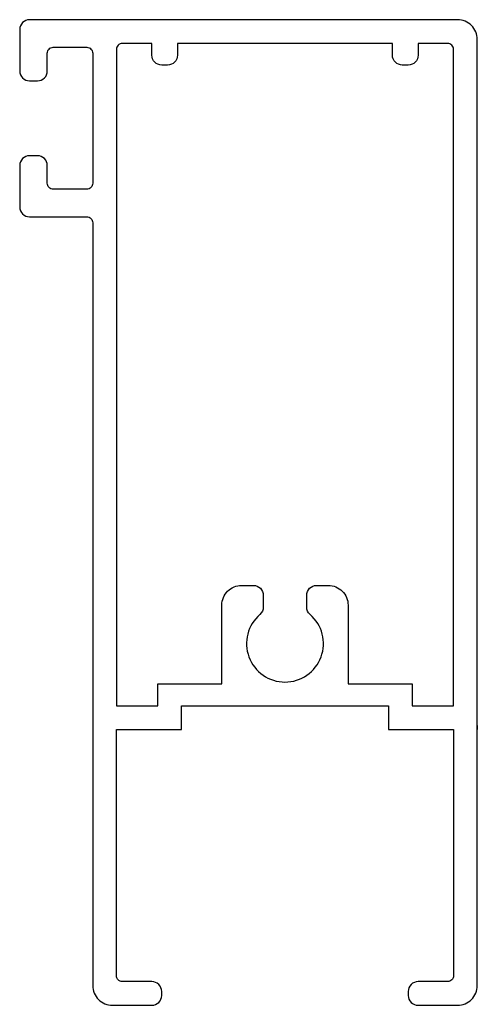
# Model space of a CAD drawing. Extents: x 165.9 to 189.1, y 185.8 to 235.8.
import ezdxf

# ---------------------------------------------------------------- set-up
doc = ezdxf.new("R2010")
doc.units = 0
doc.layers.get('0').update_dxf_attribs({"linetype": 'CONTINUOUS'})

msp = doc.modelspace()

# ---------------------------------------------------------------- linework, layer by layer
for points in [[(189.057, 199.806), (189.057, 234.806, 0.414214), (188.057, 235.806), (166.357, 235.806, 0.414214), (165.857, 235.306), (165.857, 233.206, 0.414214), (166.357, 232.706), (166.757, 232.706, 0.414214), (167.257, 233.206), (167.257, 234.106, -0.414214), (167.557, 234.406), (169.257, 234.406, -0.414214), (169.557, 234.106), (169.557, 227.506, -0.414214), (169.257, 227.206), (167.557, 227.206, -0.414214), (167.257, 227.506), (167.257, 228.406, 0.414214), (166.757, 228.906), (166.357, 228.906, 0.414214), (165.857, 228.406), (165.857, 226.306, 0.414214), (166.357, 225.806), (169.257, 225.806, -0.414214), (169.557, 225.506), (169.557, 186.806, 0.414214), (170.557, 185.806), (172.557, 185.806, 0.414214), (173.057, 186.306), (173.057, 186.506, 0.414214), (172.557, 187.006), (171.057, 187.006, -0.414214), (170.757, 187.306), (170.757, 199.806), (174.057, 199.806), (174.057, 201.006), (184.557, 201.006), (184.557, 199.806), (187.857, 199.806), (187.857, 187.306, -0.414214), (187.557, 187.006), (186.057, 187.006, 0.414214), (185.557, 186.506), (185.557, 186.306, 0.414214), (186.057, 185.806), (188.057, 185.806, 0.414214), (189.057, 186.806), (189.057, 200.006)], [(172.557, 234.606), (171.057, 234.606, 0.414214), (170.757, 234.306), (170.757, 201.006), (172.857, 201.006), (172.857, 202.106), (176.107, 202.106), (176.107, 206.106, -0.414214), (177.107, 207.106), (177.707, 207.106, -0.414214), (178.207, 206.606), (178.207, 206.012, -0.21816), (178.034, 205.633, 2.690873), (180.581, 205.633, -0.21816), (180.407, 206.012), (180.407, 206.606, -0.414214), (180.907, 207.106), (181.507, 207.106, -0.414214), (182.507, 206.106), (182.507, 202.106), (185.757, 202.106), (185.757, 201.006), (187.857, 201.006), (187.857, 234.306, 0.414214), (187.557, 234.606), (186.057, 234.606), (186.057, 234.006, -0.414214), (185.557, 233.506), (185.257, 233.506, -0.414214), (184.757, 234.006), (184.757, 234.606), (173.857, 234.606), (173.857, 234.006, -0.414214), (173.357, 233.506), (173.057, 233.506, -0.414214), (172.557, 234.006)]]:
    msp.add_lwpolyline(points, format="xyb", close=True)

doc.saveas('drawing.dxf')
